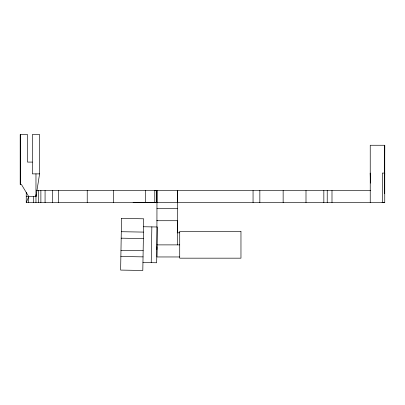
<?xml version="1.0" encoding="UTF-8"?>
<svg xmlns="http://www.w3.org/2000/svg" width="405" height="405" viewBox="0 0 405 405"><rect width="100%" height="100%" fill="white"/><g stroke="black" fill="none" stroke-linecap="round" stroke-linejoin="round"><path stroke-width="0.61" d="M28.628 202.596L28.745 196.602L21.46 184.513L20.25 184.513L20.25 134.531L27.505 134.531L27.505 162.091L32.339 162.091M26.244 196.602L35.964 196.602L35.964 173.877M156.897 249.505L156.978 190.507L156.978 202.596L157.292 202.596L133.103 202.591M177.355 232.799L177.355 220.72L156.978 220.72L157.236 220.72M179.714 244.888L156.978 244.883M179.714 232.035L179.714 232.799L177.188 232.799M382.036 202.596L384.75 202.596L384.74 145.263L370.236 145.263L370.236 202.596M384.548 193.696L384.74 145.263M151.227 262.668L151.85 226.896M384.542 185.581L384.75 173.092L382.325 173.067L382.325 202.596M35.964 196.602L39.594 173.877L39.594 134.531L32.339 134.531L32.339 173.877L39.594 173.877M154.766 202.596L154.766 190.507L156.689 190.507L156.689 202.596L26.244 202.596L28.745 196.602M154.771 202.611L157.292 202.596M157.236 202.596L384.75 202.596M36.379 190.507L370.626 190.507M156.978 208.641L177.355 208.641M179.714 256.962L156.978 256.962L156.978 246.751M154.766 190.507L155.348 190.507M155.905 202.596L156.689 202.596M143.573 226.749L157.287 226.987L156.664 262.764L142.945 262.521M121.303 231.711L143.476 232.095M121.186 238.175L143.365 238.56M120.974 250.325L143.152 250.71M120.867 256.486L143.046 256.871M370.378 179.293L370.236 173.067L370.367 183.116M331.994 190.507L331.994 202.596M327.225 190.507L327.225 202.596M323.838 190.507L323.838 202.596M305.998 190.507L305.998 202.596M283.146 190.507L283.146 202.596M259.843 190.507L259.843 202.596M253.054 190.507L253.054 202.596M177.355 202.596L177.355 244.883M145.43 190.507L145.43 202.596M113.365 190.507L113.365 202.596M87.227 190.507L87.227 202.596M58.497 190.507L58.497 202.596M52.559 190.507L52.559 202.596M45.071 190.507L45.071 202.596M40.88 190.507L40.88 202.596M38.612 190.507L38.612 202.596M35.964 194.739L35.964 202.596M33.549 196.602L33.549 202.596M26.244 192.37L26.244 202.596M20.25 134.531L20.25 184.513M177.668 190.507L177.668 202.596L177.668 190.507M121.53 218.416L120.629 270.084L142.808 270.469L143.709 218.801L121.53 218.416M240.965 231.579L179.714 231.579L179.714 258.172L240.965 258.172L240.965 231.579"/></g></svg>
